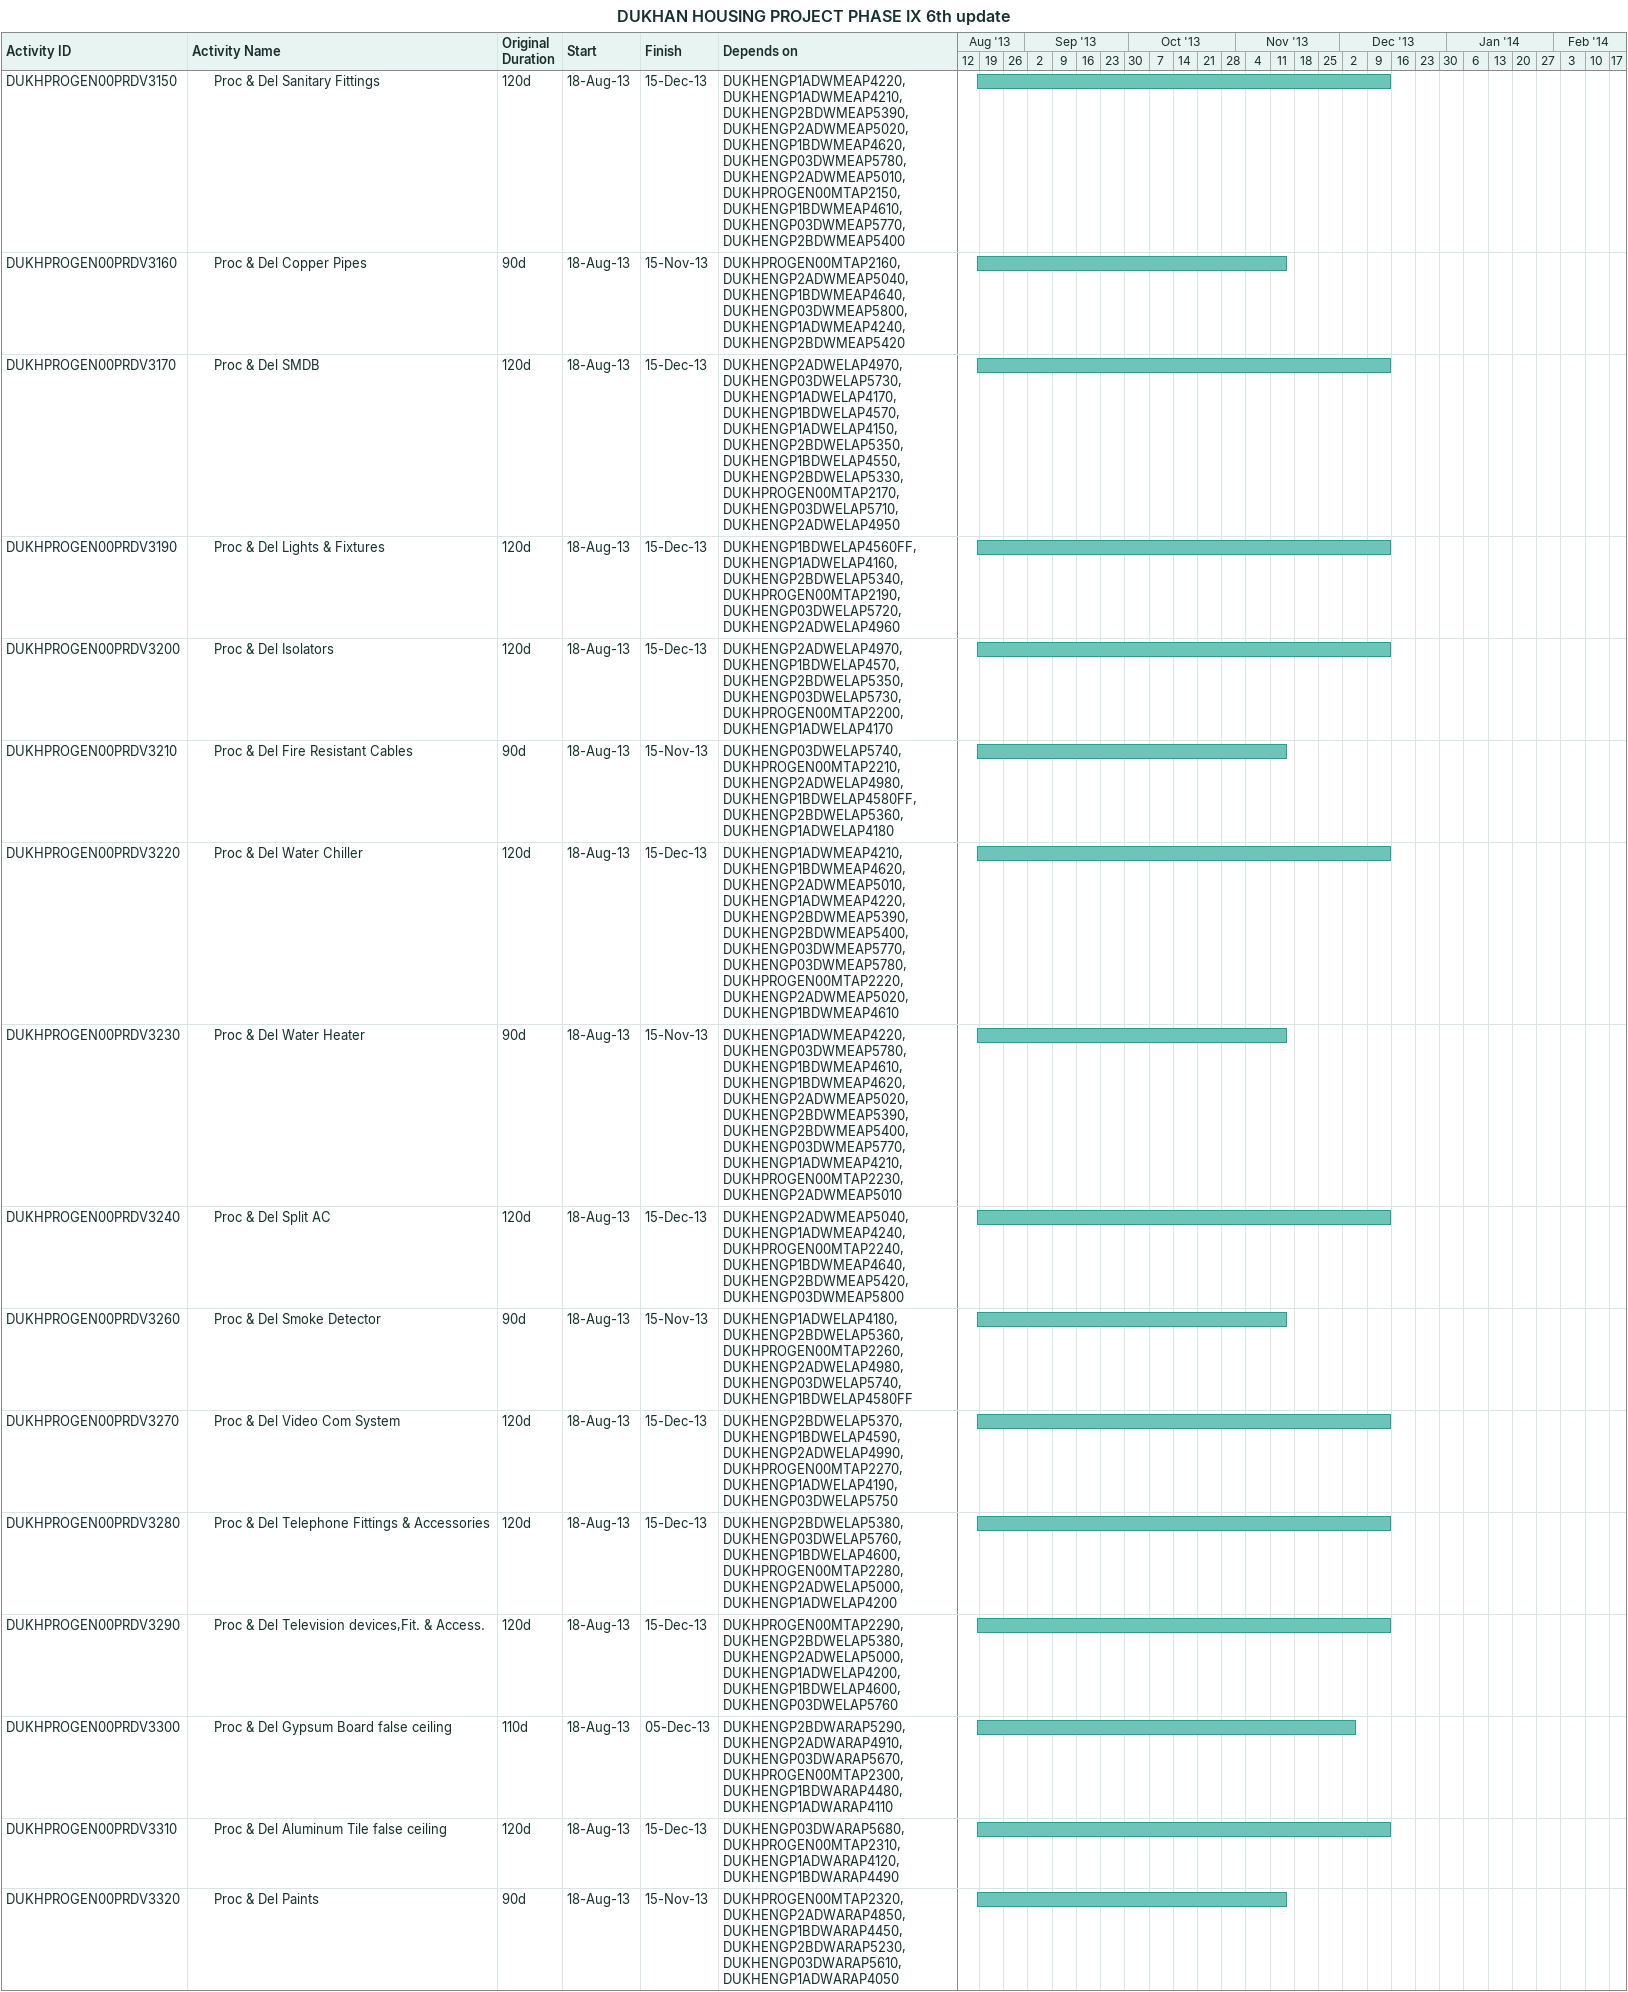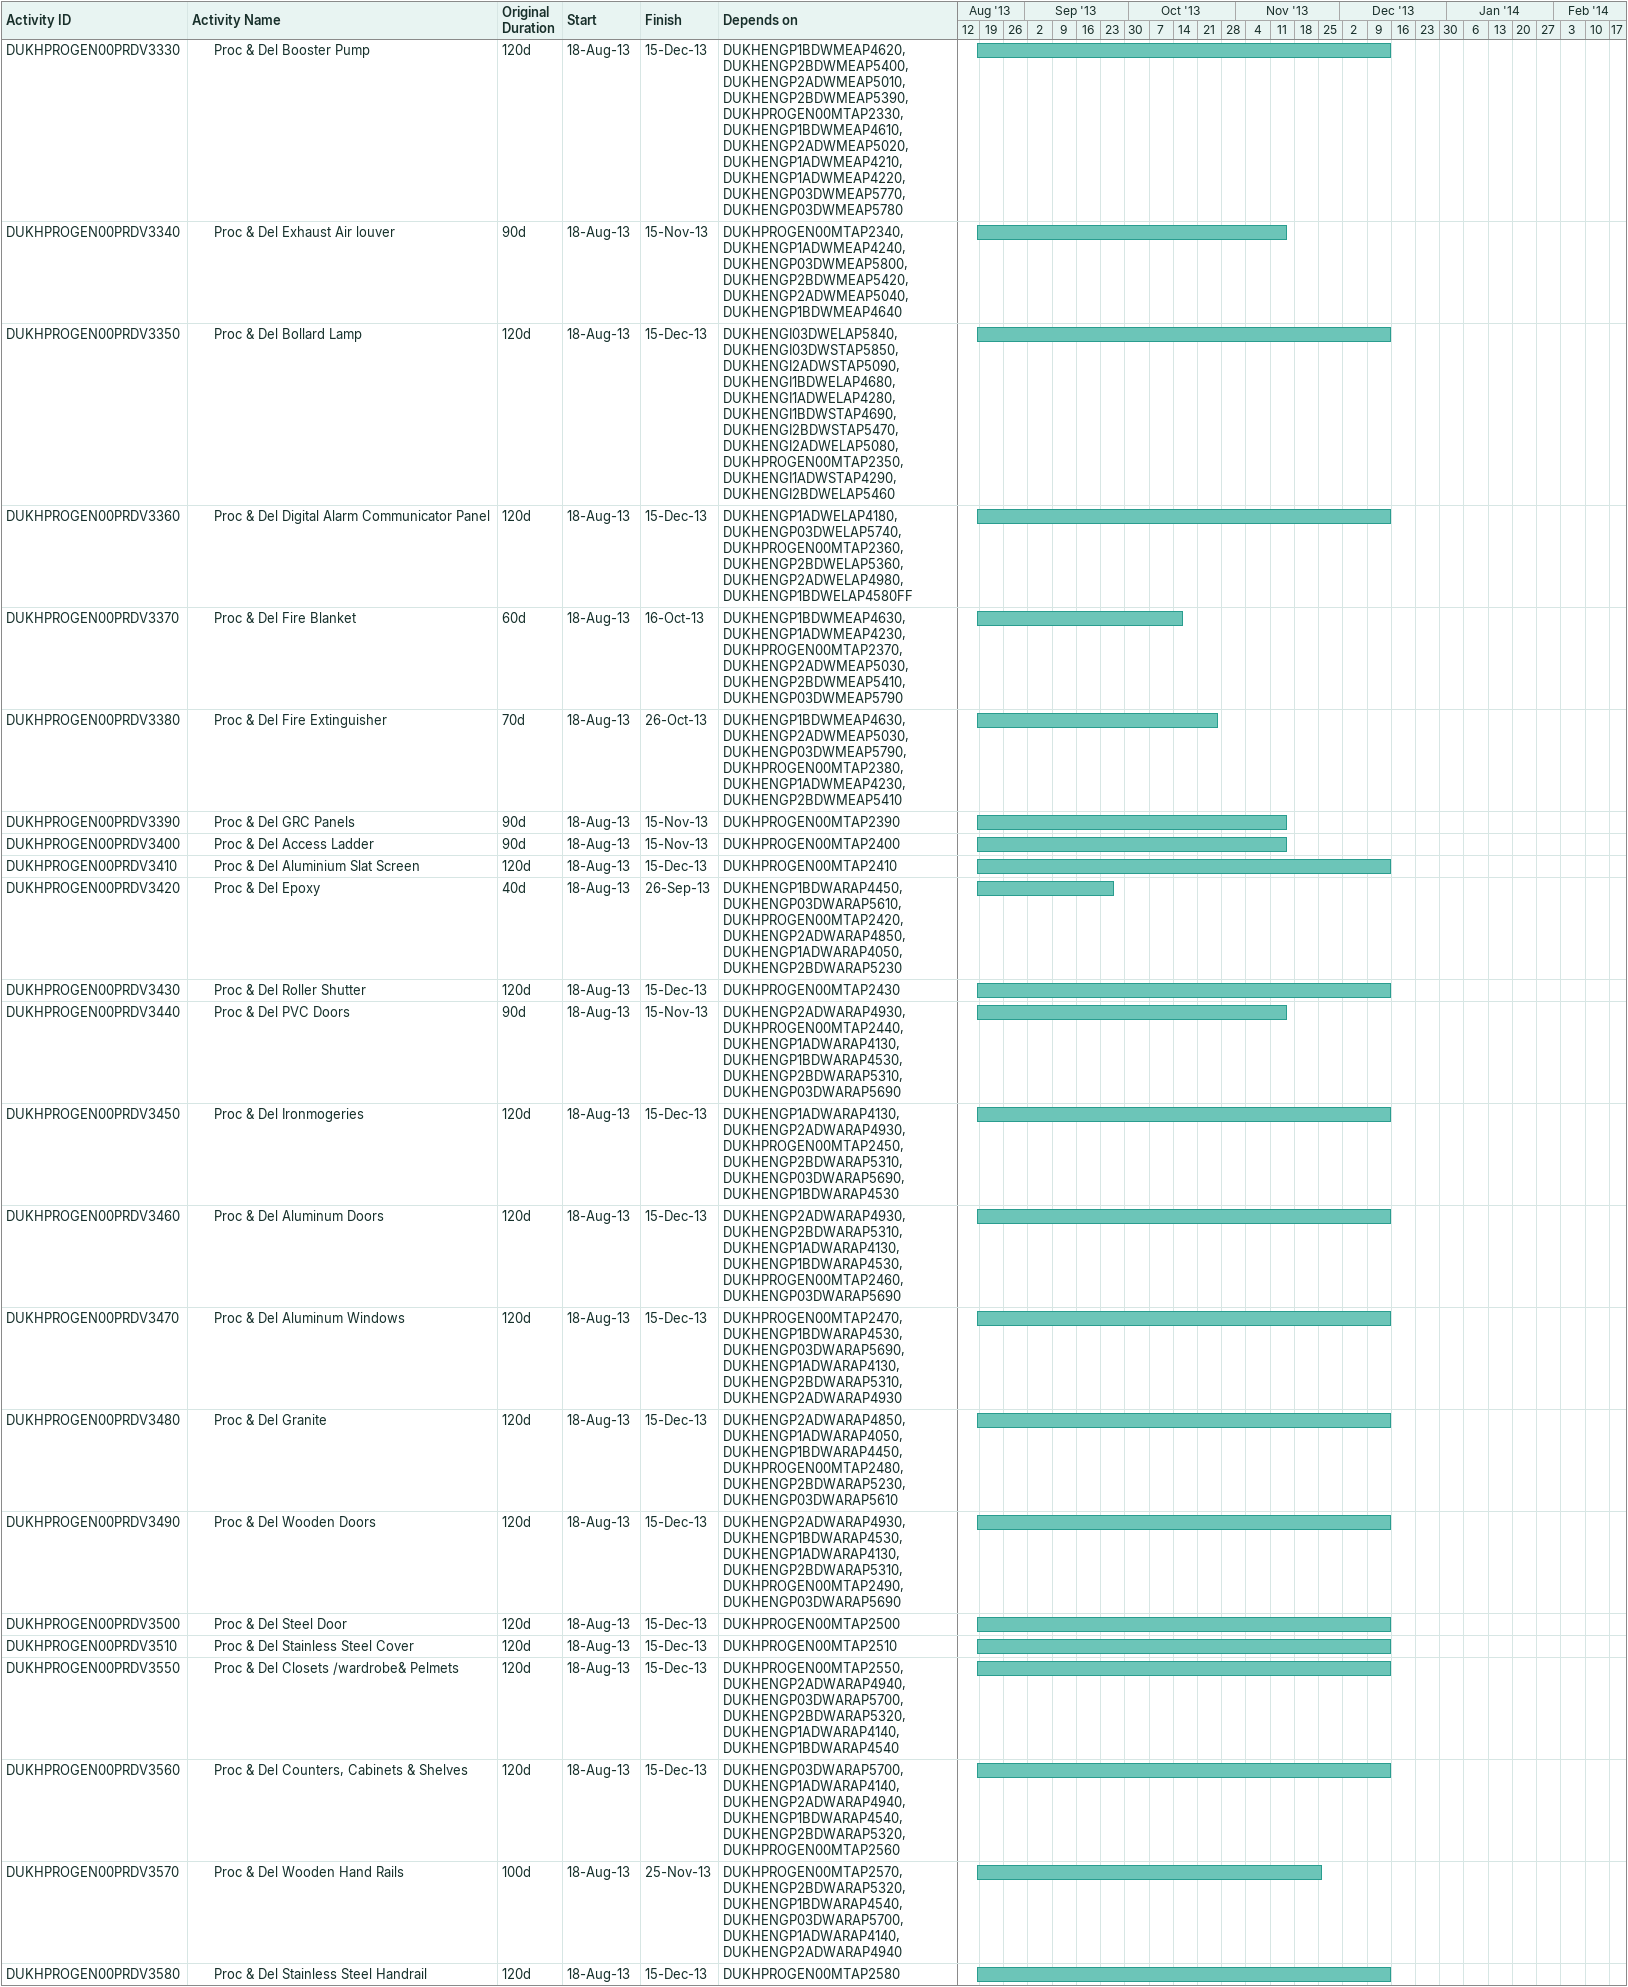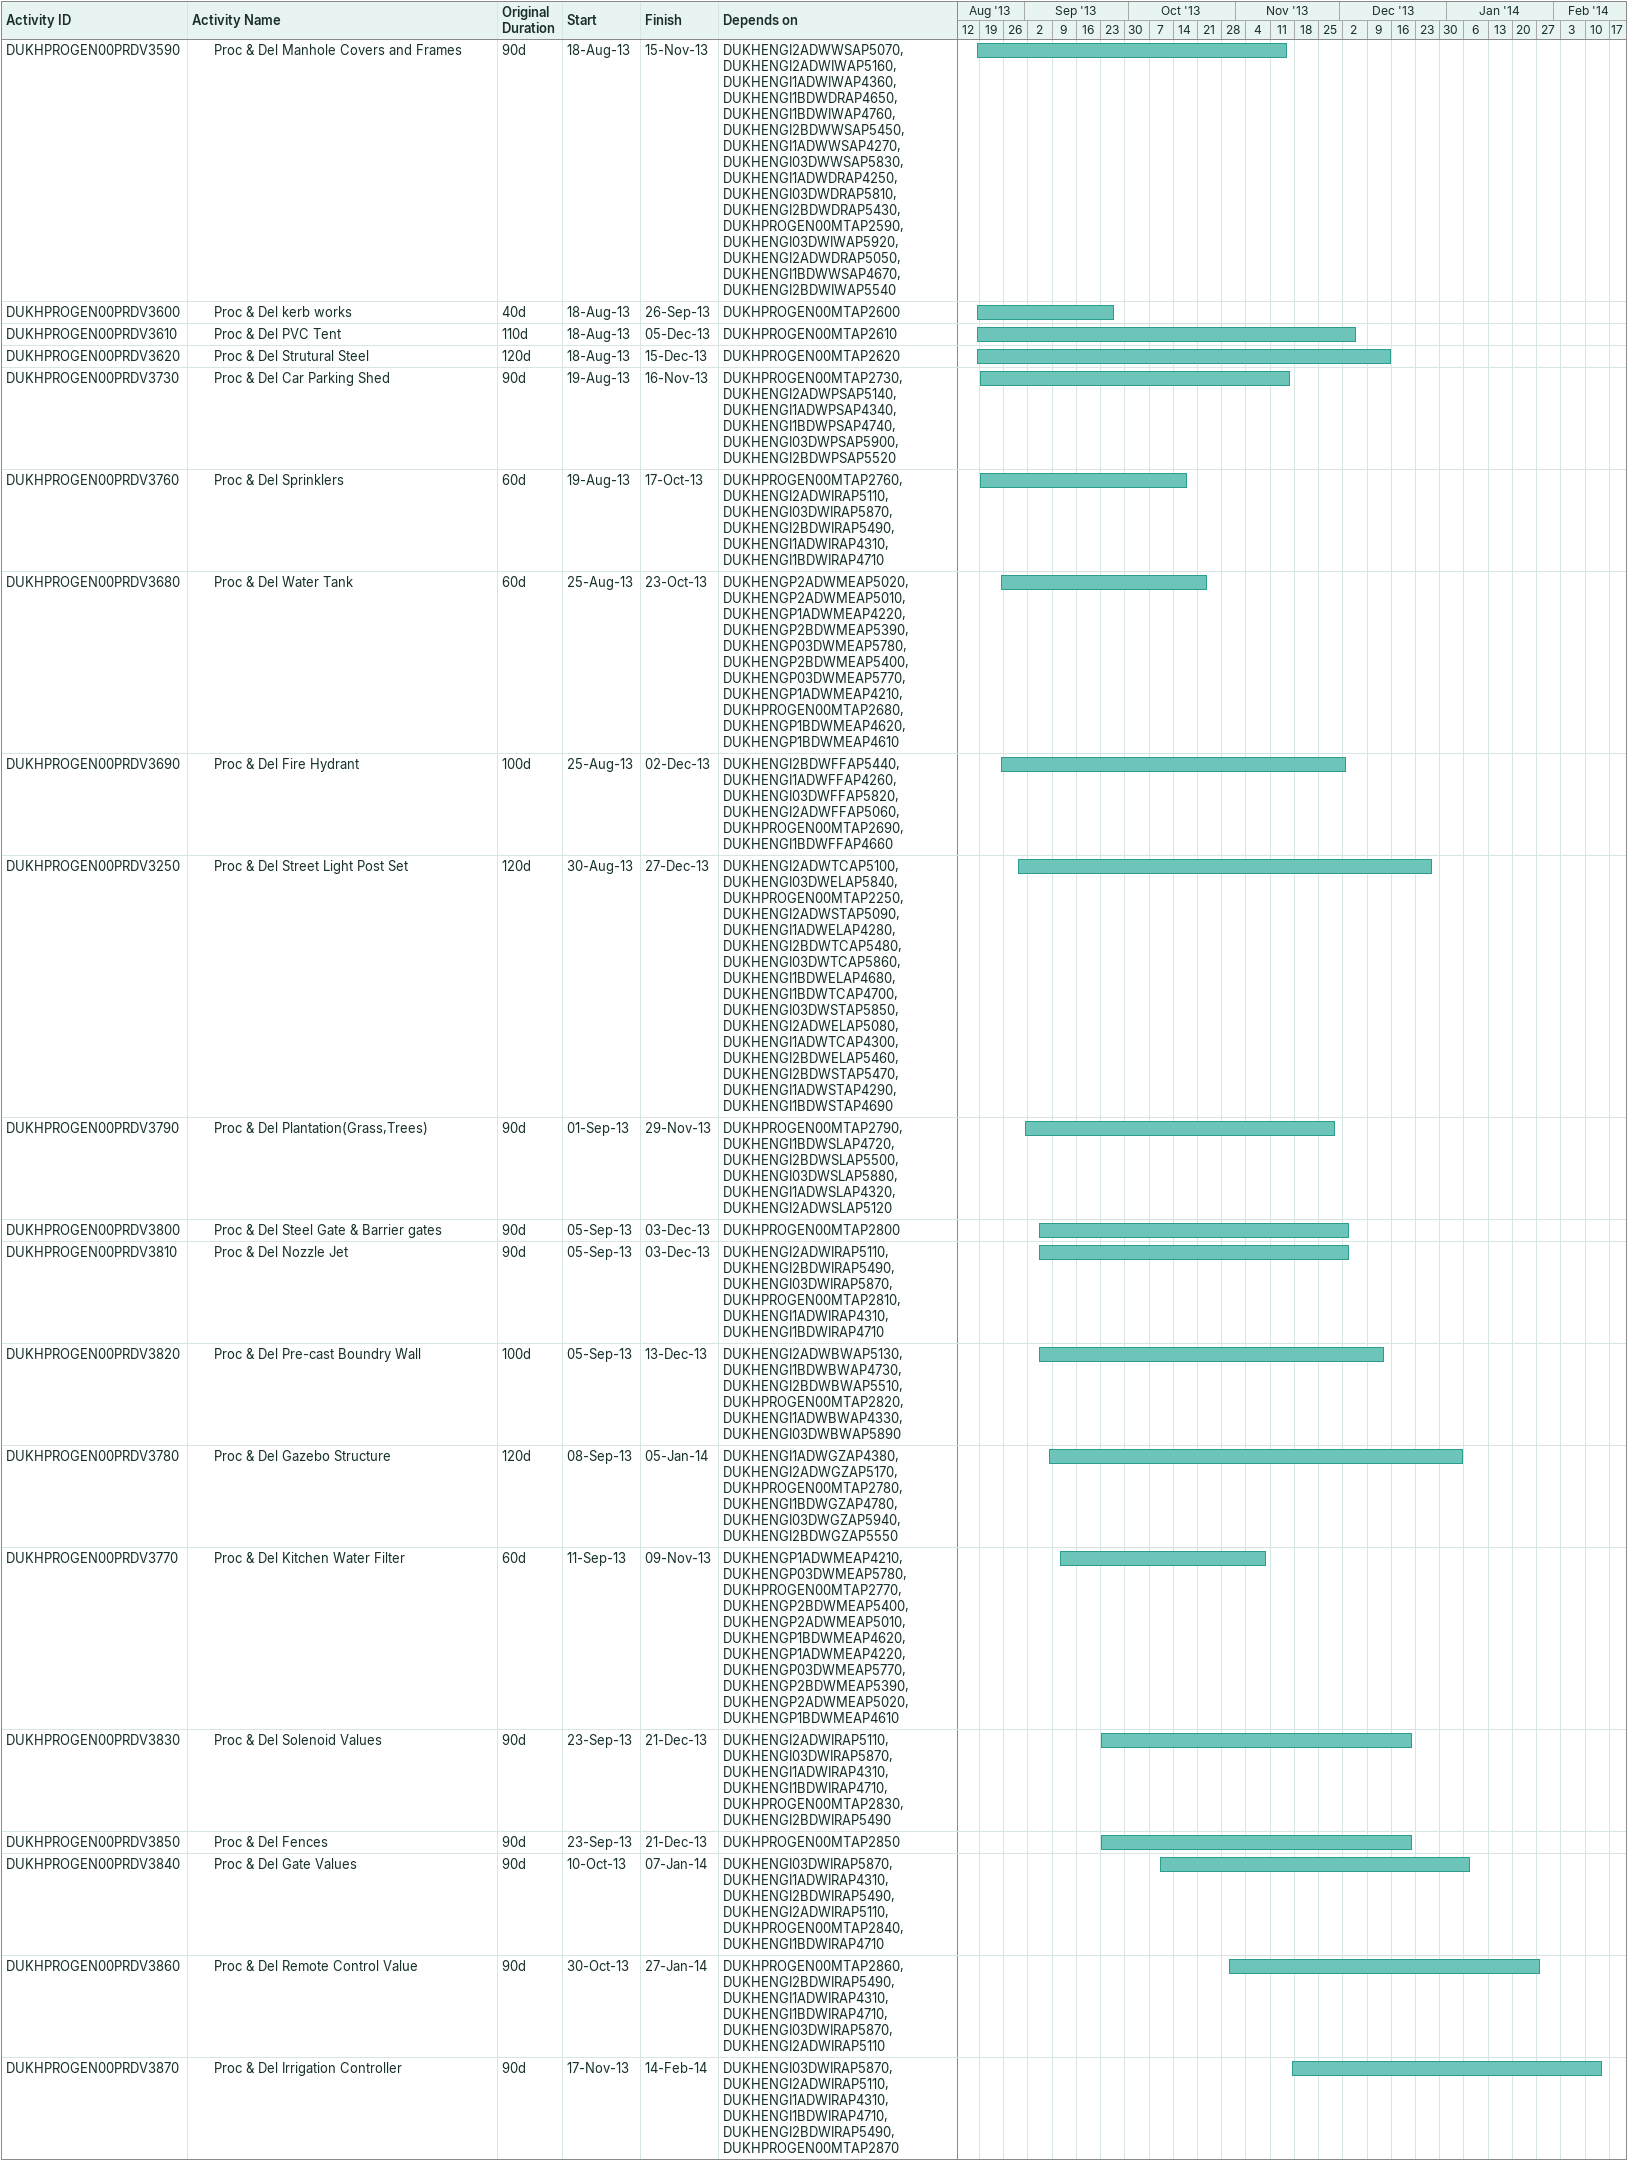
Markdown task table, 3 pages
DUKHAN HOUSING PROJECT PHASE IX 6th update

| ID | Level | Task | Original duration | Start | Finish | Predecessors |
|---|---|---|---|---|---|---|
| DUKHPROGEN00PRDV3150 | 3 | Proc & Del Sanitary Fittings | 120d | 2013-08-18 | 2013-12-15 | DUKHENGP1ADWMEAP4220, DUKHENGP1ADWMEAP4210, DUKHENGP2BDWMEAP5390, DUKHENGP2ADWMEAP5020, DUKHENGP1BDWMEAP4620, DUKHENGP03DWMEAP5780, DUKHENGP2ADWMEAP5010, DUKHPROGEN00MTAP2150, DUKHENGP1BDWMEAP4610, DUKHENGP03DWMEAP5770, DUKHENGP2BDWMEAP5400 |
| DUKHPROGEN00PRDV3160 | 3 | Proc & Del Copper Pipes | 90d | 2013-08-18 | 2013-11-15 | DUKHPROGEN00MTAP2160, DUKHENGP2ADWMEAP5040, DUKHENGP1BDWMEAP4640, DUKHENGP03DWMEAP5800, DUKHENGP1ADWMEAP4240, DUKHENGP2BDWMEAP5420 |
| DUKHPROGEN00PRDV3170 | 3 | Proc & Del SMDB | 120d | 2013-08-18 | 2013-12-15 | DUKHENGP2ADWELAP4970, DUKHENGP03DWELAP5730, DUKHENGP1ADWELAP4170, DUKHENGP1BDWELAP4570, DUKHENGP1ADWELAP4150, DUKHENGP2BDWELAP5350, DUKHENGP1BDWELAP4550, DUKHENGP2BDWELAP5330, DUKHPROGEN00MTAP2170, DUKHENGP03DWELAP5710, DUKHENGP2ADWELAP4950 |
| DUKHPROGEN00PRDV3190 | 3 | Proc & Del Lights & Fixtures | 120d | 2013-08-18 | 2013-12-15 | DUKHENGP1BDWELAP4560FF, DUKHENGP1ADWELAP4160, DUKHENGP2BDWELAP5340, DUKHPROGEN00MTAP2190, DUKHENGP03DWELAP5720, DUKHENGP2ADWELAP4960 |
| DUKHPROGEN00PRDV3200 | 3 | Proc & Del Isolators | 120d | 2013-08-18 | 2013-12-15 | DUKHENGP2ADWELAP4970, DUKHENGP1BDWELAP4570, DUKHENGP2BDWELAP5350, DUKHENGP03DWELAP5730, DUKHPROGEN00MTAP2200, DUKHENGP1ADWELAP4170 |
| DUKHPROGEN00PRDV3210 | 3 | Proc & Del Fire Resistant Cables | 90d | 2013-08-18 | 2013-11-15 | DUKHENGP03DWELAP5740, DUKHPROGEN00MTAP2210, DUKHENGP2ADWELAP4980, DUKHENGP1BDWELAP4580FF, DUKHENGP2BDWELAP5360, DUKHENGP1ADWELAP4180 |
| DUKHPROGEN00PRDV3220 | 3 | Proc & Del Water Chiller | 120d | 2013-08-18 | 2013-12-15 | DUKHENGP1ADWMEAP4210, DUKHENGP1BDWMEAP4620, DUKHENGP2ADWMEAP5010, DUKHENGP1ADWMEAP4220, DUKHENGP2BDWMEAP5390, DUKHENGP2BDWMEAP5400, DUKHENGP03DWMEAP5770, DUKHENGP03DWMEAP5780, DUKHPROGEN00MTAP2220, DUKHENGP2ADWMEAP5020, DUKHENGP1BDWMEAP4610 |
| DUKHPROGEN00PRDV3230 | 3 | Proc & Del Water Heater | 90d | 2013-08-18 | 2013-11-15 | DUKHENGP1ADWMEAP4220, DUKHENGP03DWMEAP5780, DUKHENGP1BDWMEAP4610, DUKHENGP1BDWMEAP4620, DUKHENGP2ADWMEAP5020, DUKHENGP2BDWMEAP5390, DUKHENGP2BDWMEAP5400, DUKHENGP03DWMEAP5770, DUKHENGP1ADWMEAP4210, DUKHPROGEN00MTAP2230, DUKHENGP2ADWMEAP5010 |
| DUKHPROGEN00PRDV3240 | 3 | Proc & Del Split AC | 120d | 2013-08-18 | 2013-12-15 | DUKHENGP2ADWMEAP5040, DUKHENGP1ADWMEAP4240, DUKHPROGEN00MTAP2240, DUKHENGP1BDWMEAP4640, DUKHENGP2BDWMEAP5420, DUKHENGP03DWMEAP5800 |
| DUKHPROGEN00PRDV3260 | 3 | Proc & Del Smoke Detector | 90d | 2013-08-18 | 2013-11-15 | DUKHENGP1ADWELAP4180, DUKHENGP2BDWELAP5360, DUKHPROGEN00MTAP2260, DUKHENGP2ADWELAP4980, DUKHENGP03DWELAP5740, DUKHENGP1BDWELAP4580FF |
| DUKHPROGEN00PRDV3270 | 3 | Proc & Del Video Com System | 120d | 2013-08-18 | 2013-12-15 | DUKHENGP2BDWELAP5370, DUKHENGP1BDWELAP4590, DUKHENGP2ADWELAP4990, DUKHPROGEN00MTAP2270, DUKHENGP1ADWELAP4190, DUKHENGP03DWELAP5750 |
| DUKHPROGEN00PRDV3280 | 3 | Proc & Del Telephone Fittings & Accessories | 120d | 2013-08-18 | 2013-12-15 | DUKHENGP2BDWELAP5380, DUKHENGP03DWELAP5760, DUKHENGP1BDWELAP4600, DUKHPROGEN00MTAP2280, DUKHENGP2ADWELAP5000, DUKHENGP1ADWELAP4200 |
| DUKHPROGEN00PRDV3290 | 3 | Proc & Del Television devices,Fit. & Access. | 120d | 2013-08-18 | 2013-12-15 | DUKHPROGEN00MTAP2290, DUKHENGP2BDWELAP5380, DUKHENGP2ADWELAP5000, DUKHENGP1ADWELAP4200, DUKHENGP1BDWELAP4600, DUKHENGP03DWELAP5760 |
| DUKHPROGEN00PRDV3300 | 3 | Proc & Del Gypsum Board false ceiling | 110d | 2013-08-18 | 2013-12-05 | DUKHENGP2BDWARAP5290, DUKHENGP2ADWARAP4910, DUKHENGP03DWARAP5670, DUKHPROGEN00MTAP2300, DUKHENGP1BDWARAP4480, DUKHENGP1ADWARAP4110 |
| DUKHPROGEN00PRDV3310 | 3 | Proc & Del Aluminum Tile false ceiling | 120d | 2013-08-18 | 2013-12-15 | DUKHENGP03DWARAP5680, DUKHPROGEN00MTAP2310, DUKHENGP1ADWARAP4120, DUKHENGP1BDWARAP4490 |
| DUKHPROGEN00PRDV3320 | 3 | Proc & Del Paints | 90d | 2013-08-18 | 2013-11-15 | DUKHPROGEN00MTAP2320, DUKHENGP2ADWARAP4850, DUKHENGP1BDWARAP4450, DUKHENGP2BDWARAP5230, DUKHENGP03DWARAP5610, DUKHENGP1ADWARAP4050 |
| DUKHPROGEN00PRDV3330 | 3 | Proc & Del Booster Pump | 120d | 2013-08-18 | 2013-12-15 | DUKHENGP1BDWMEAP4620, DUKHENGP2BDWMEAP5400, DUKHENGP2ADWMEAP5010, DUKHENGP2BDWMEAP5390, DUKHPROGEN00MTAP2330, DUKHENGP1BDWMEAP4610, DUKHENGP2ADWMEAP5020, DUKHENGP1ADWMEAP4210, DUKHENGP1ADWMEAP4220, DUKHENGP03DWMEAP5770, DUKHENGP03DWMEAP5780 |
| DUKHPROGEN00PRDV3340 | 3 | Proc & Del Exhaust Air louver | 90d | 2013-08-18 | 2013-11-15 | DUKHPROGEN00MTAP2340, DUKHENGP1ADWMEAP4240, DUKHENGP03DWMEAP5800, DUKHENGP2BDWMEAP5420, DUKHENGP2ADWMEAP5040, DUKHENGP1BDWMEAP4640 |
| DUKHPROGEN00PRDV3350 | 3 | Proc & Del Bollard Lamp | 120d | 2013-08-18 | 2013-12-15 | DUKHENGI03DWELAP5840, DUKHENGI03DWSTAP5850, DUKHENGI2ADWSTAP5090, DUKHENGI1BDWELAP4680, DUKHENGI1ADWELAP4280, DUKHENGI1BDWSTAP4690, DUKHENGI2BDWSTAP5470, DUKHENGI2ADWELAP5080, DUKHPROGEN00MTAP2350, DUKHENGI1ADWSTAP4290, DUKHENGI2BDWELAP5460 |
| DUKHPROGEN00PRDV3360 | 3 | Proc & Del Digital Alarm Communicator Panel | 120d | 2013-08-18 | 2013-12-15 | DUKHENGP1ADWELAP4180, DUKHENGP03DWELAP5740, DUKHPROGEN00MTAP2360, DUKHENGP2BDWELAP5360, DUKHENGP2ADWELAP4980, DUKHENGP1BDWELAP4580FF |
| DUKHPROGEN00PRDV3370 | 3 | Proc & Del Fire Blanket | 60d | 2013-08-18 | 2013-10-16 | DUKHENGP1BDWMEAP4630, DUKHENGP1ADWMEAP4230, DUKHPROGEN00MTAP2370, DUKHENGP2ADWMEAP5030, DUKHENGP2BDWMEAP5410, DUKHENGP03DWMEAP5790 |
| DUKHPROGEN00PRDV3380 | 3 | Proc & Del Fire Extinguisher | 70d | 2013-08-18 | 2013-10-26 | DUKHENGP1BDWMEAP4630, DUKHENGP2ADWMEAP5030, DUKHENGP03DWMEAP5790, DUKHPROGEN00MTAP2380, DUKHENGP1ADWMEAP4230, DUKHENGP2BDWMEAP5410 |
| DUKHPROGEN00PRDV3390 | 3 | Proc & Del GRC Panels | 90d | 2013-08-18 | 2013-11-15 | DUKHPROGEN00MTAP2390 |
| DUKHPROGEN00PRDV3400 | 3 | Proc & Del Access Ladder | 90d | 2013-08-18 | 2013-11-15 | DUKHPROGEN00MTAP2400 |
| DUKHPROGEN00PRDV3410 | 3 | Proc & Del Aluminium Slat Screen | 120d | 2013-08-18 | 2013-12-15 | DUKHPROGEN00MTAP2410 |
| DUKHPROGEN00PRDV3420 | 3 | Proc & Del Epoxy | 40d | 2013-08-18 | 2013-09-26 | DUKHENGP1BDWARAP4450, DUKHENGP03DWARAP5610, DUKHPROGEN00MTAP2420, DUKHENGP2ADWARAP4850, DUKHENGP1ADWARAP4050, DUKHENGP2BDWARAP5230 |
| DUKHPROGEN00PRDV3430 | 3 | Proc & Del Roller Shutter | 120d | 2013-08-18 | 2013-12-15 | DUKHPROGEN00MTAP2430 |
| DUKHPROGEN00PRDV3440 | 3 | Proc & Del PVC Doors | 90d | 2013-08-18 | 2013-11-15 | DUKHENGP2ADWARAP4930, DUKHPROGEN00MTAP2440, DUKHENGP1ADWARAP4130, DUKHENGP1BDWARAP4530, DUKHENGP2BDWARAP5310, DUKHENGP03DWARAP5690 |
| DUKHPROGEN00PRDV3450 | 3 | Proc & Del Ironmogeries | 120d | 2013-08-18 | 2013-12-15 | DUKHENGP1ADWARAP4130, DUKHENGP2ADWARAP4930, DUKHPROGEN00MTAP2450, DUKHENGP2BDWARAP5310, DUKHENGP03DWARAP5690, DUKHENGP1BDWARAP4530 |
| DUKHPROGEN00PRDV3460 | 3 | Proc & Del Aluminum Doors | 120d | 2013-08-18 | 2013-12-15 | DUKHENGP2ADWARAP4930, DUKHENGP2BDWARAP5310, DUKHENGP1ADWARAP4130, DUKHENGP1BDWARAP4530, DUKHPROGEN00MTAP2460, DUKHENGP03DWARAP5690 |
| DUKHPROGEN00PRDV3470 | 3 | Proc & Del Aluminum Windows | 120d | 2013-08-18 | 2013-12-15 | DUKHPROGEN00MTAP2470, DUKHENGP1BDWARAP4530, DUKHENGP03DWARAP5690, DUKHENGP1ADWARAP4130, DUKHENGP2BDWARAP5310, DUKHENGP2ADWARAP4930 |
| DUKHPROGEN00PRDV3480 | 3 | Proc & Del Granite | 120d | 2013-08-18 | 2013-12-15 | DUKHENGP2ADWARAP4850, DUKHENGP1ADWARAP4050, DUKHENGP1BDWARAP4450, DUKHPROGEN00MTAP2480, DUKHENGP2BDWARAP5230, DUKHENGP03DWARAP5610 |
| DUKHPROGEN00PRDV3490 | 3 | Proc & Del Wooden Doors | 120d | 2013-08-18 | 2013-12-15 | DUKHENGP2ADWARAP4930, DUKHENGP1BDWARAP4530, DUKHENGP1ADWARAP4130, DUKHENGP2BDWARAP5310, DUKHPROGEN00MTAP2490, DUKHENGP03DWARAP5690 |
| DUKHPROGEN00PRDV3500 | 3 | Proc & Del Steel Door | 120d | 2013-08-18 | 2013-12-15 | DUKHPROGEN00MTAP2500 |
| DUKHPROGEN00PRDV3510 | 3 | Proc & Del Stainless Steel Cover | 120d | 2013-08-18 | 2013-12-15 | DUKHPROGEN00MTAP2510 |
| DUKHPROGEN00PRDV3550 | 3 | Proc & Del Closets /wardrobe& Pelmets | 120d | 2013-08-18 | 2013-12-15 | DUKHPROGEN00MTAP2550, DUKHENGP2ADWARAP4940, DUKHENGP03DWARAP5700, DUKHENGP2BDWARAP5320, DUKHENGP1ADWARAP4140, DUKHENGP1BDWARAP4540 |
| DUKHPROGEN00PRDV3560 | 3 | Proc & Del Counters, Cabinets & Shelves | 120d | 2013-08-18 | 2013-12-15 | DUKHENGP03DWARAP5700, DUKHENGP1ADWARAP4140, DUKHENGP2ADWARAP4940, DUKHENGP1BDWARAP4540, DUKHENGP2BDWARAP5320, DUKHPROGEN00MTAP2560 |
| DUKHPROGEN00PRDV3570 | 3 | Proc & Del Wooden Hand Rails | 100d | 2013-08-18 | 2013-11-25 | DUKHPROGEN00MTAP2570, DUKHENGP2BDWARAP5320, DUKHENGP1BDWARAP4540, DUKHENGP03DWARAP5700, DUKHENGP1ADWARAP4140, DUKHENGP2ADWARAP4940 |
| DUKHPROGEN00PRDV3580 | 3 | Proc & Del Stainless Steel Handrail | 120d | 2013-08-18 | 2013-12-15 | DUKHPROGEN00MTAP2580 |
| DUKHPROGEN00PRDV3590 | 3 | Proc & Del Manhole Covers and Frames | 90d | 2013-08-18 | 2013-11-15 | DUKHENGI2ADWWSAP5070, DUKHENGI2ADWIWAP5160, DUKHENGI1ADWIWAP4360, DUKHENGI1BDWDRAP4650, DUKHENGI1BDWIWAP4760, DUKHENGI2BDWWSAP5450, DUKHENGI1ADWWSAP4270, DUKHENGI03DWWSAP5830, DUKHENGI1ADWDRAP4250, DUKHENGI03DWDRAP5810, DUKHENGI2BDWDRAP5430, DUKHPROGEN00MTAP2590, DUKHENGI03DWIWAP5920, DUKHENGI2ADWDRAP5050, DUKHENGI1BDWWSAP4670, DUKHENGI2BDWIWAP5540 |
| DUKHPROGEN00PRDV3600 | 3 | Proc & Del kerb works | 40d | 2013-08-18 | 2013-09-26 | DUKHPROGEN00MTAP2600 |
| DUKHPROGEN00PRDV3610 | 3 | Proc & Del PVC Tent | 110d | 2013-08-18 | 2013-12-05 | DUKHPROGEN00MTAP2610 |
| DUKHPROGEN00PRDV3620 | 3 | Proc & Del Strutural Steel | 120d | 2013-08-18 | 2013-12-15 | DUKHPROGEN00MTAP2620 |
| DUKHPROGEN00PRDV3730 | 3 | Proc & Del Car Parking Shed | 90d | 2013-08-19 | 2013-11-16 | DUKHPROGEN00MTAP2730, DUKHENGI2ADWPSAP5140, DUKHENGI1ADWPSAP4340, DUKHENGI1BDWPSAP4740, DUKHENGI03DWPSAP5900, DUKHENGI2BDWPSAP5520 |
| DUKHPROGEN00PRDV3760 | 3 | Proc & Del Sprinklers | 60d | 2013-08-19 | 2013-10-17 | DUKHPROGEN00MTAP2760, DUKHENGI2ADWIRAP5110, DUKHENGI03DWIRAP5870, DUKHENGI2BDWIRAP5490, DUKHENGI1ADWIRAP4310, DUKHENGI1BDWIRAP4710 |
| DUKHPROGEN00PRDV3680 | 3 | Proc & Del Water Tank | 60d | 2013-08-25 | 2013-10-23 | DUKHENGP2ADWMEAP5020, DUKHENGP2ADWMEAP5010, DUKHENGP1ADWMEAP4220, DUKHENGP2BDWMEAP5390, DUKHENGP03DWMEAP5780, DUKHENGP2BDWMEAP5400, DUKHENGP03DWMEAP5770, DUKHENGP1ADWMEAP4210, DUKHPROGEN00MTAP2680, DUKHENGP1BDWMEAP4620, DUKHENGP1BDWMEAP4610 |
| DUKHPROGEN00PRDV3690 | 3 | Proc & Del Fire Hydrant | 100d | 2013-08-25 | 2013-12-02 | DUKHENGI2BDWFFAP5440, DUKHENGI1ADWFFAP4260, DUKHENGI03DWFFAP5820, DUKHENGI2ADWFFAP5060, DUKHPROGEN00MTAP2690, DUKHENGI1BDWFFAP4660 |
| DUKHPROGEN00PRDV3250 | 3 | Proc & Del Street Light Post Set | 120d | 2013-08-30 | 2013-12-27 | DUKHENGI2ADWTCAP5100, DUKHENGI03DWELAP5840, DUKHPROGEN00MTAP2250, DUKHENGI2ADWSTAP5090, DUKHENGI1ADWELAP4280, DUKHENGI2BDWTCAP5480, DUKHENGI03DWTCAP5860, DUKHENGI1BDWELAP4680, DUKHENGI1BDWTCAP4700, DUKHENGI03DWSTAP5850, DUKHENGI2ADWELAP5080, DUKHENGI1ADWTCAP4300, DUKHENGI2BDWELAP5460, DUKHENGI2BDWSTAP5470, DUKHENGI1ADWSTAP4290, DUKHENGI1BDWSTAP4690 |
| DUKHPROGEN00PRDV3790 | 3 | Proc & Del Plantation(Grass,Trees) | 90d | 2013-09-01 | 2013-11-29 | DUKHPROGEN00MTAP2790, DUKHENGI1BDWSLAP4720, DUKHENGI2BDWSLAP5500, DUKHENGI03DWSLAP5880, DUKHENGI1ADWSLAP4320, DUKHENGI2ADWSLAP5120 |
| DUKHPROGEN00PRDV3800 | 3 | Proc & Del Steel Gate & Barrier gates | 90d | 2013-09-05 | 2013-12-03 | DUKHPROGEN00MTAP2800 |
| DUKHPROGEN00PRDV3810 | 3 | Proc & Del Nozzle Jet | 90d | 2013-09-05 | 2013-12-03 | DUKHENGI2ADWIRAP5110, DUKHENGI2BDWIRAP5490, DUKHENGI03DWIRAP5870, DUKHPROGEN00MTAP2810, DUKHENGI1ADWIRAP4310, DUKHENGI1BDWIRAP4710 |
| DUKHPROGEN00PRDV3820 | 3 | Proc & Del Pre-cast Boundry Wall | 100d | 2013-09-05 | 2013-12-13 | DUKHENGI2ADWBWAP5130, DUKHENGI1BDWBWAP4730, DUKHENGI2BDWBWAP5510, DUKHPROGEN00MTAP2820, DUKHENGI1ADWBWAP4330, DUKHENGI03DWBWAP5890 |
| DUKHPROGEN00PRDV3780 | 3 | Proc & Del Gazebo Structure | 120d | 2013-09-08 | 2014-01-05 | DUKHENGI1ADWGZAP4380, DUKHENGI2ADWGZAP5170, DUKHPROGEN00MTAP2780, DUKHENGI1BDWGZAP4780, DUKHENGI03DWGZAP5940, DUKHENGI2BDWGZAP5550 |
| DUKHPROGEN00PRDV3770 | 3 | Proc & Del Kitchen Water Filter | 60d | 2013-09-11 | 2013-11-09 | DUKHENGP1ADWMEAP4210, DUKHENGP03DWMEAP5780, DUKHPROGEN00MTAP2770, DUKHENGP2BDWMEAP5400, DUKHENGP2ADWMEAP5010, DUKHENGP1BDWMEAP4620, DUKHENGP1ADWMEAP4220, DUKHENGP03DWMEAP5770, DUKHENGP2BDWMEAP5390, DUKHENGP2ADWMEAP5020, DUKHENGP1BDWMEAP4610 |
| DUKHPROGEN00PRDV3830 | 3 | Proc & Del Solenoid Values | 90d | 2013-09-23 | 2013-12-21 | DUKHENGI2ADWIRAP5110, DUKHENGI03DWIRAP5870, DUKHENGI1ADWIRAP4310, DUKHENGI1BDWIRAP4710, DUKHPROGEN00MTAP2830, DUKHENGI2BDWIRAP5490 |
| DUKHPROGEN00PRDV3850 | 3 | Proc & Del Fences | 90d | 2013-09-23 | 2013-12-21 | DUKHPROGEN00MTAP2850 |
| DUKHPROGEN00PRDV3840 | 3 | Proc & Del Gate Values | 90d | 2013-10-10 | 2014-01-07 | DUKHENGI03DWIRAP5870, DUKHENGI1ADWIRAP4310, DUKHENGI2BDWIRAP5490, DUKHENGI2ADWIRAP5110, DUKHPROGEN00MTAP2840, DUKHENGI1BDWIRAP4710 |
| DUKHPROGEN00PRDV3860 | 3 | Proc & Del Remote Control Value | 90d | 2013-10-30 | 2014-01-27 | DUKHPROGEN00MTAP2860, DUKHENGI2BDWIRAP5490, DUKHENGI1ADWIRAP4310, DUKHENGI1BDWIRAP4710, DUKHENGI03DWIRAP5870, DUKHENGI2ADWIRAP5110 |
| DUKHPROGEN00PRDV3870 | 3 | Proc & Del Irrigation Controller | 90d | 2013-11-17 | 2014-02-14 | DUKHENGI03DWIRAP5870, DUKHENGI2ADWIRAP5110, DUKHENGI1ADWIRAP4310, DUKHENGI1BDWIRAP4710, DUKHENGI2BDWIRAP5490, DUKHPROGEN00MTAP2870 |
